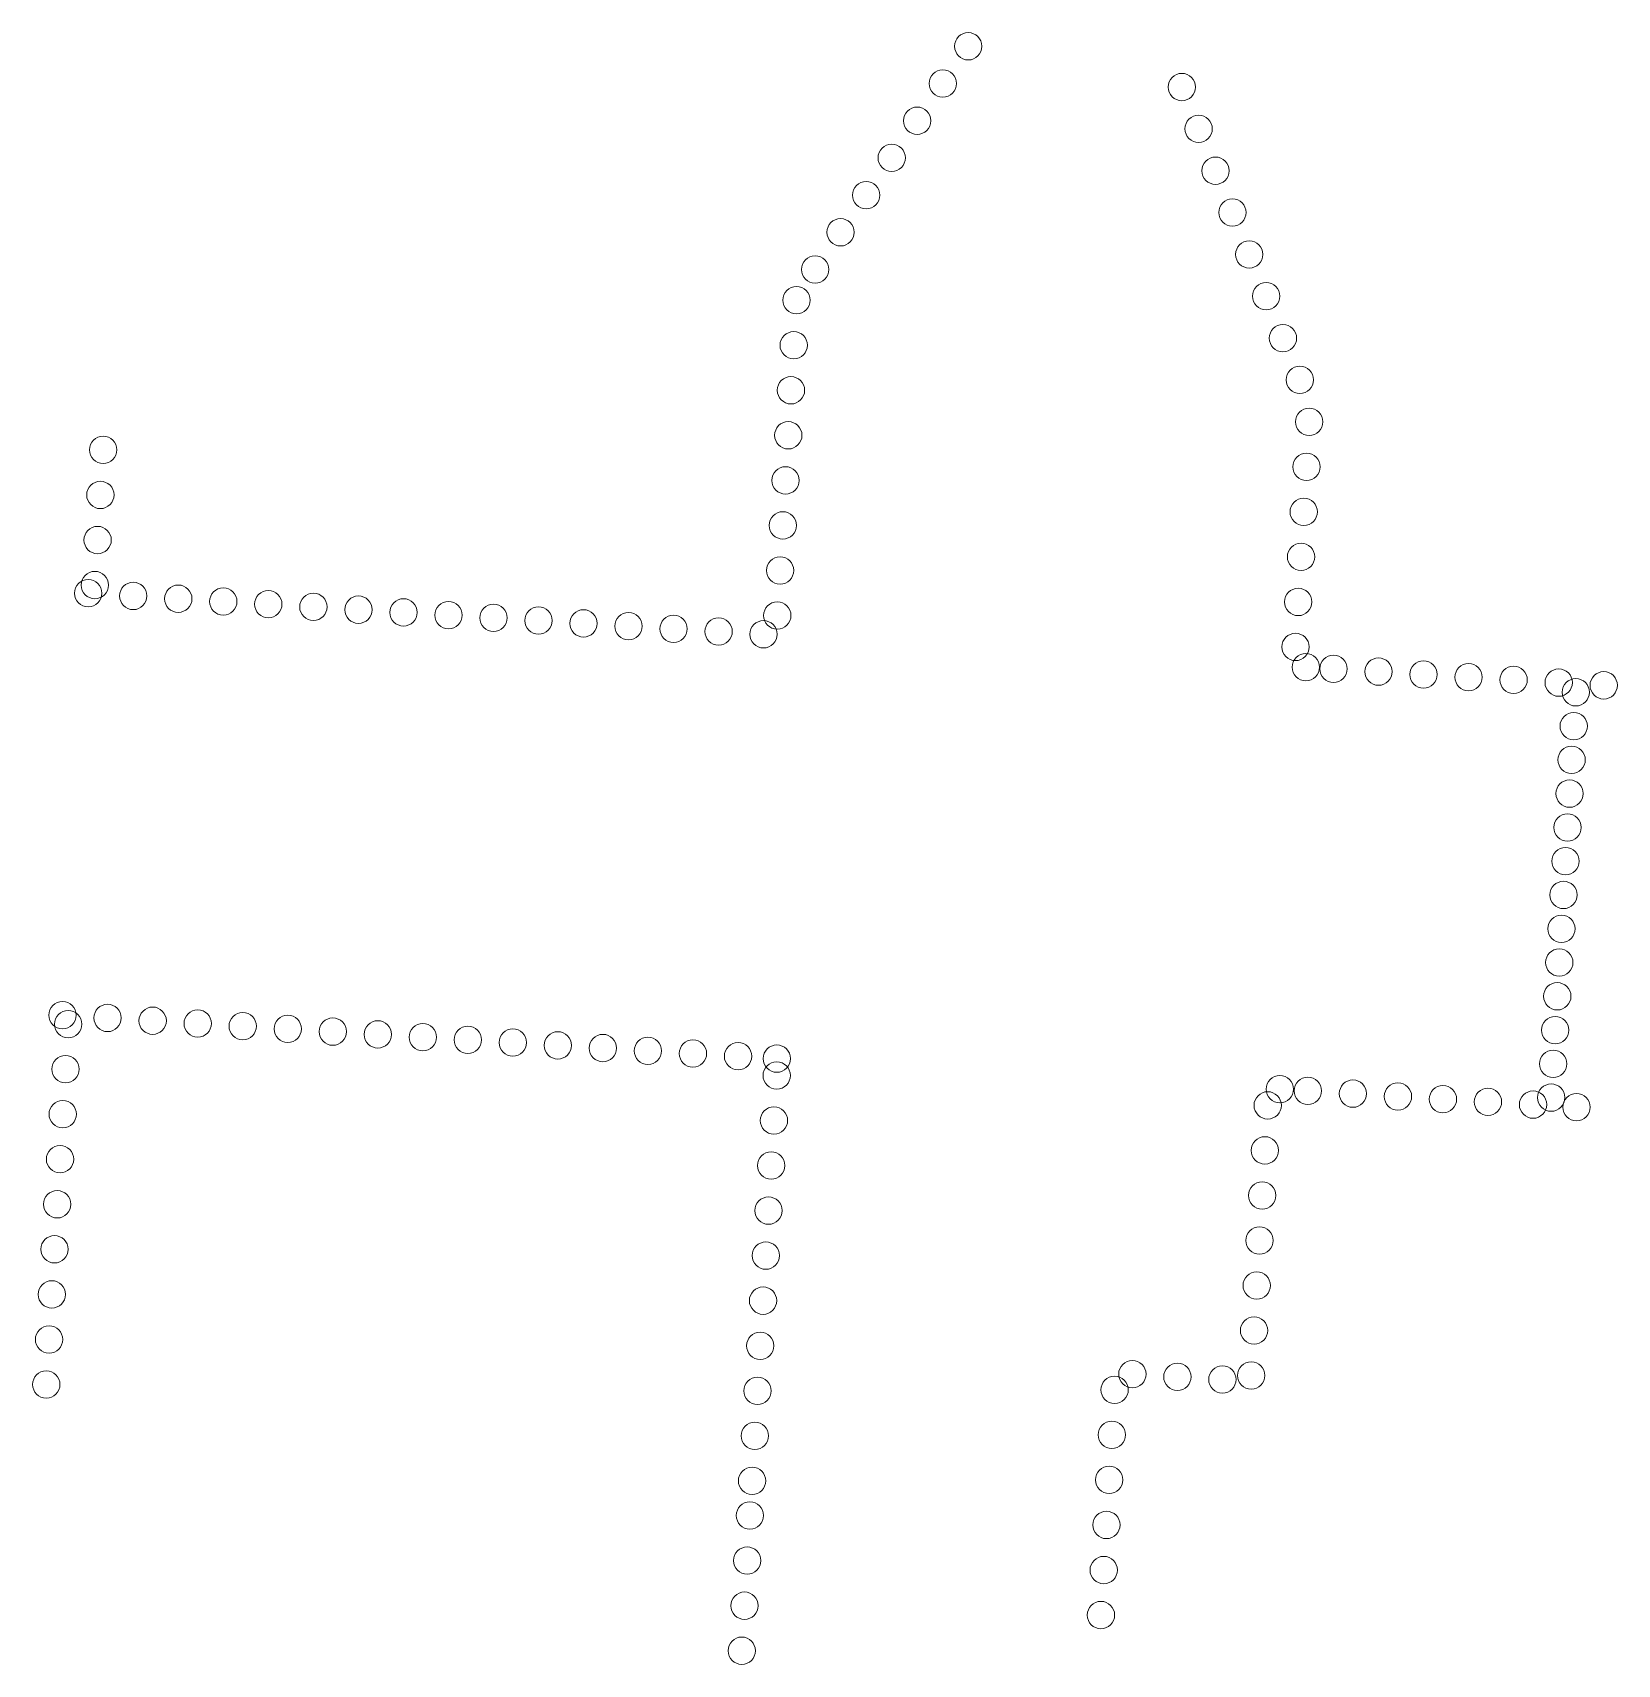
# Model space of a CAD drawing. Header units: inches. Extents: x -744189.7 to -744154.6, y -1045778.8 to -1045742.6.
import ezdxf

# ---------------------------------------------------------------- set-up
doc = ezdxf.new("R2010")
doc.units = ezdxf.units.IN
doc.header["$MEASUREMENT"] = 0
doc.layers.add('body', color=130, linetype='Continuous')

msp = doc.modelspace()

# ---------------------------------------------------------------- linework, layer by layer
at = {"layer": 'body', "linetype": 'Continuous', "lineweight": 0}
for centre in [(-744168.946, -1045742.9), (-744169.512, -1045743.724), (-744164.212, -1045743.802), (-744170.078, -1045744.549), (-744163.839, -1045744.729), (-744170.644, -1045745.373), (-744163.465, -1045745.657), (-744171.21, -1045746.198), (-744163.091, -1045746.584), (-744171.776, -1045747.022), (-744162.717, -1045747.512), (-744172.342, -1045747.846), (-744172.755, -1045748.527), (-744162.344, -1045748.439), (-744161.97, -1045749.367), (-744172.816, -1045749.526), (-744172.876, -1045750.524), (-744161.596, -1045750.294), (-744161.388, -1045751.222), (-744172.936, -1045751.522), (-744188.125, -1045751.845), (-744161.449, -1045752.22), (-744172.997, -1045752.52), (-744188.186, -1045752.844), (-744161.51, -1045753.218), (-744173.058, -1045753.518), (-744188.246, -1045753.842), (-744173.118, -1045754.516), (-744161.57, -1045754.216), (-744188.307, -1045754.84), (-744188.454, -1045755.022), (-744187.456, -1045755.082), (-744186.458, -1045755.143), (-744185.46, -1045755.204), (-744184.462, -1045755.264), (-744161.631, -1045755.215), (-744183.464, -1045755.325), (-744182.465, -1045755.386), (-744181.467, -1045755.446), (-744180.469, -1045755.507), (-744179.471, -1045755.568), (-744178.473, -1045755.628), (-744173.179, -1045755.514), (-744177.475, -1045755.689), (-744176.476, -1045755.75), (-744175.478, -1045755.81), (-744174.48, -1045755.871), (-744173.484, -1045755.932), (-744161.692, -1045756.213), (-744161.463, -1045756.662), (-744160.849, -1045756.699), (-744159.851, -1045756.76), (-744158.853, -1045756.821), (-744157.855, -1045756.881), (-744156.857, -1045756.942), (-744155.858, -1045757.003), (-744154.86, -1045757.063), (-744155.48, -1045757.217), (-744155.525, -1045757.966), (-744155.571, -1045758.715), (-744155.616, -1045759.463), (-744155.662, -1045760.212), (-744155.707, -1045760.961), (-744155.753, -1045761.709), (-744155.798, -1045762.458), (-744155.844, -1045763.206), (-744155.889, -1045763.955), (-744189.023, -1045764.375), (-744188.898, -1045764.572), (-744188.025, -1045764.435), (-744187.026, -1045764.496), (-744186.028, -1045764.557), (-744185.03, -1045764.617), (-744184.032, -1045764.678), (-744183.034, -1045764.738), (-744182.036, -1045764.799), (-744181.038, -1045764.86), (-744180.039, -1045764.92), (-744179.041, -1045764.981), (-744178.043, -1045765.042), (-744155.935, -1045764.704), (-744177.045, -1045765.102), (-744176.047, -1045765.163), (-744175.049, -1045765.224), (-744174.05, -1045765.284), (-744173.19, -1045765.337), (-744188.959, -1045765.571), (-744173.193, -1045765.711), (-744155.98, -1045765.452), (-744162.038, -1045766.015), (-744161.418, -1045766.052), (-744160.419, -1045766.113), (-744162.309, -1045766.372), (-744159.421, -1045766.174), (-744158.423, -1045766.234), (-744157.425, -1045766.295), (-744156.427, -1045766.356), (-744156.026, -1045766.201), (-744155.463, -1045766.414), (-744189.02, -1045766.569), (-744173.253, -1045766.709), (-744189.08, -1045767.567), (-744162.37, -1045767.37), (-744173.314, -1045767.707), (-744189.141, -1045768.565), (-744162.43, -1045768.368), (-744173.375, -1045768.705), (-744162.491, -1045769.367), (-744189.202, -1045769.563), (-744173.435, -1045769.703), (-744162.552, -1045770.365), (-744189.262, -1045770.561), (-744173.496, -1045770.701), (-744162.612, -1045771.363), (-744189.323, -1045771.56), (-744173.557, -1045771.7), (-744189.384, -1045772.558), (-744165.309, -1045772.328), (-744164.311, -1045772.388), (-744163.313, -1045772.449), (-744162.673, -1045772.361), (-744173.617, -1045772.698), (-744165.702, -1045772.678), (-744173.678, -1045773.696), (-744165.762, -1045773.676), (-744173.739, -1045774.694), (-744165.823, -1045774.674), (-744173.786, -1045775.464), (-744165.884, -1045775.672), (-744173.846, -1045776.462), (-744165.944, -1045776.671), (-744173.907, -1045777.461), (-744166.005, -1045777.669), (-744173.968, -1045778.459)]:
    msp.add_circle(centre, 0.303, dxfattribs=at)

doc.saveas('drawing.dxf')
